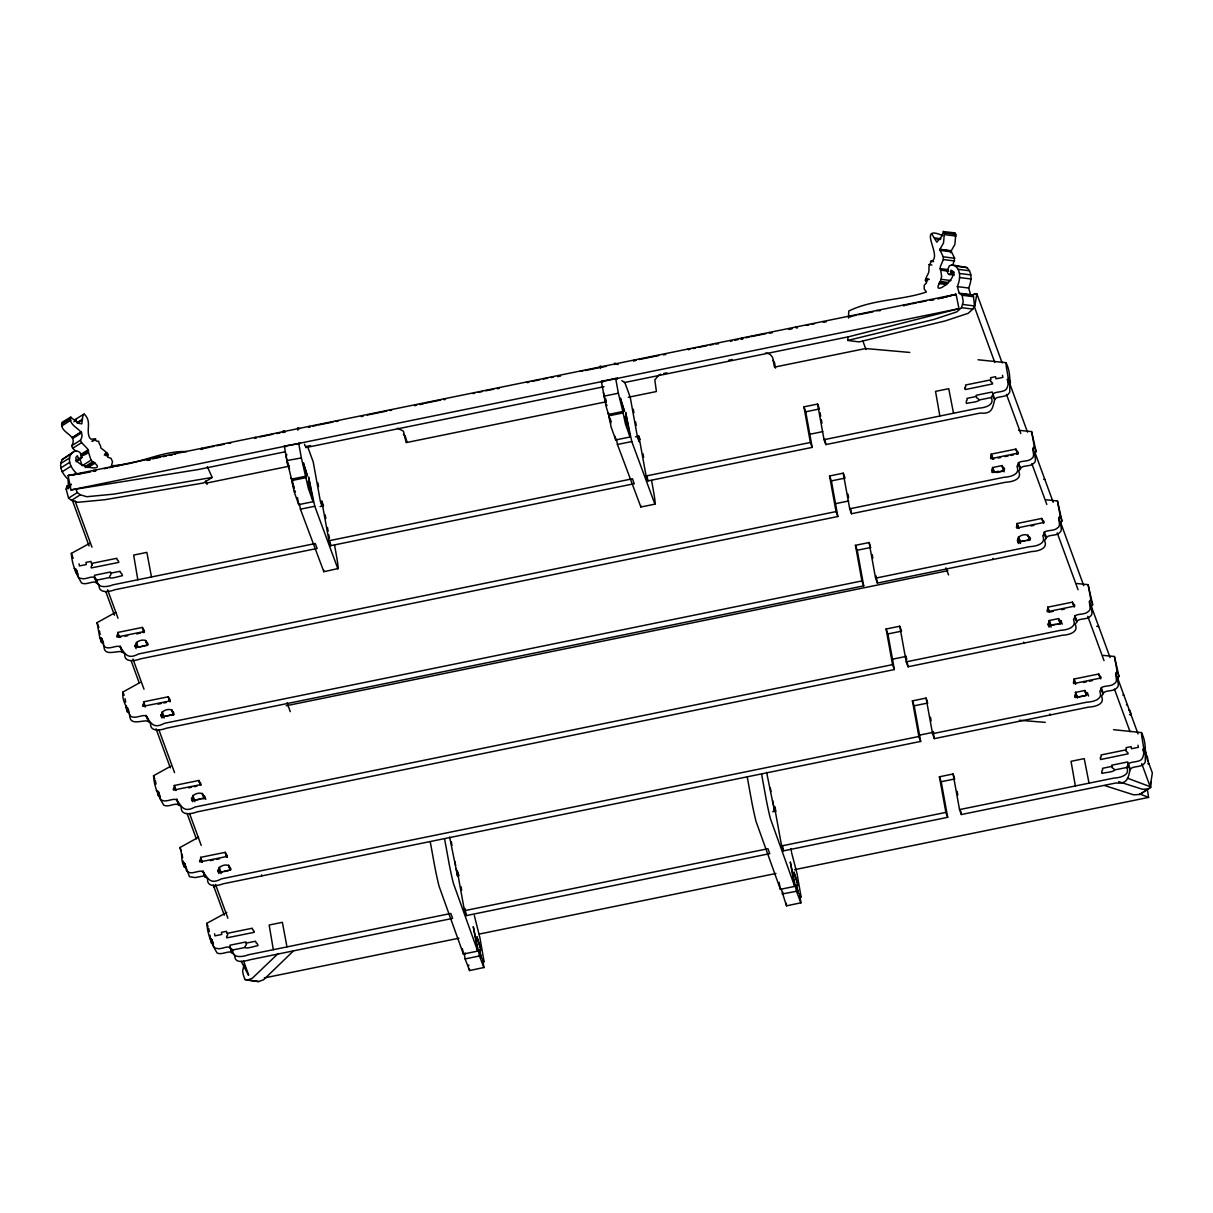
<?xml version="1.0" encoding="UTF-8"?>
<svg xmlns="http://www.w3.org/2000/svg" width="1213" height="1213" viewBox="0 0 1213 1213"><rect width="100%" height="100%" fill="white"/><g stroke="black" fill="none" stroke-linecap="round" stroke-linejoin="round"><path stroke-width="1.5" d="M80.892 456.043C97.025 451.615 82.681 446.915 80.483 440.183C87.336 428.886 68.716 428.432 70.551 417.454C72.856 418.03 77.799 424.414 81.878 423.792C82.014 421.518 82.575 410.358 85.926 416.014C91.111 422.761 86.138 430.221 89.489 437.529L90.869 439.121C96.919 438.014 94.326 441.941 98.769 441.259C98.617 444.337 100.922 444.398 100.77 447.84C103.363 450.144 103.575 449.659 108.26 454.329L107.699 457.195L111.05 458.378L112.551 461.835L111.384 465.64C136.538 465.792 161.223 450.326 186.832 451.615M942.683 235.595C915.785 223.768 943.244 256.413 931.326 261.356C930.629 263.342 928.976 264.646 928.961 267.739C929.294 274.411 927.551 273.213 925.201 280.324L926.611 282.765L924.261 285.116L924.17 288.906L926.383 292.015C901.577 300.445 872.86 299.156 848.736 311.059L848.494 318.033M479.544 951.295L481.485 957.982L479.271 949.567L479.56 951.159M847.872 337.123L847.766 340.444L933.965 319.428L956.83 311.862L961.484 307.677L963.228 301.719L962.167 295.244L959.225 293.182L957.345 286.586C960.014 280.051 961.393 271.348 955.51 266.117L952.023 264.874L949.339 265.799L947.201 270.908L947.762 273.425L949.37 274.502L954.237 275.124M847.766 340.444L859.107 341.899L945.321 320.884L968.186 313.303L972.841 309.118L974.494 305.949L973.523 296.7L972.614 295.305L961.257 293.849M1018.708 538.39L1018.693 538.511A8.173 7.627 -20.1 0 0 1018.041 539.133L1017.692 541.407A4.716 4.397 -20.1 0 0 1018.086 541.908C1020.724 540.862 1036.129 540.452 1028.23 536.313C1026.653 532.204 1012.218 536.646 1020.497 543.439M1060.511 623.967L1058.615 618.615L1049.215 620.525L1049.351 622.208A8.173 7.627 -20.1 0 0 1048.699 622.83L1048.35 625.104A4.716 4.397 -20.1 0 0 1048.745 625.605L1055.31 624.255M70.945 416.908L61.999 422.397C58.952 433.602 78.739 434.36 71.703 445.747L72.659 448.294L76.131 451.403M994.038 472.433L992.568 467.566L1002.105 465.565L1003.909 470.492L1000.922 471.099M1076.871 697.339L1075.537 692.38L1084.938 690.47L1086.151 693.745M931.584 233.654L936.8 242.175L941.743 236.353L943.487 231.425L944.411 232.941L943.517 242.964L939.772 249.605L943.274 256.807L943.335 259.537L940.211 266.981L941.652 276.352L940.378 281.477C929.81 298.55 958.467 278.854 952.493 270.969L950.931 270.135L950.977 273.577L949.37 274.502M943.38 231.562L954.843 232.881L955.768 234.397L954.874 244.419L951.128 251.046L954.631 258.263L952.872 265.177M1104.709 785.569L1133.746 794.864L1139.78 794.439L1150.788 787.267L1150.652 781.748M119.086 637.416L117.722 632.458L142.437 627.424L143.634 630.699M144.953 706.77L143.589 701.811L168.289 696.778L170.093 701.705M175.612 790.467L174.247 785.508L198.947 780.459L200.752 785.387M201.919 862.322L200.57 857.364L225.269 852.33L227.074 857.257M976.45 396.439L967.034 398.364L967.17 400.032A8.173 7.627 -20.1 0 0 966.518 400.669L966.17 402.943A4.716 4.397 -20.1 0 0 966.564 403.444C969.035 402.398 984.683 401.973 976.708 397.834L976.162 395.286L992.234 391.996L992.446 393.179M1111.942 766.373L1102.541 768.299L1102.662 769.967A8.173 7.627 -20.1 0 0 1102.026 770.604L1101.677 772.878A4.716 4.397 -20.1 0 0 1102.071 773.378C1104.694 772.317 1120.099 771.908 1112.2 767.768L1111.669 765.221L1127.726 761.931L1127.938 763.113M1127.393 778.155L1150.182 786.691L1152.35 772.969L1145.193 753.44M465.064 958.725L469.567 970.552L469.34 968.565M469.567 970.552L483.911 967.504L482.547 958.649L483.972 962.152L483.987 961.136L479.969 938.104L474.328 915.481M791.649 852.83L796.971 873.39L801.005 896.422L800.974 897.438L799.549 893.936L800.929 902.79L786.57 905.838L786.251 903.2M952.023 264.874L966.867 267.573C972.75 272.804 971.355 281.507 968.687 288.042L970.582 294.638L972.614 295.305M909.75 352.437L865.627 348.525L774.44 367.13L772.924 358.79A7.975 7.445 -20.1 0 0 772.378 357.062L770.316 354.605A9.643 9.007 -20.1 0 0 768.269 353.574A9.264 8.658 -20.1 0 0 765.57 353.028M1045.242 722.372L1019.466 720.264M207.347 466.671L212.169 477.437L203.39 483.001L104.849 499.711L77.966 502.288L71.506 500.363L68.565 498.134L66.154 489.173L66.579 487.505L70.976 484.73M136.569 643.709C130.67 650.623 145.105 645.013 147.941 644.922A4.716 4.397 -20.1 0 0 148.138 644.3L147.304 642.465A7.945 7.414 -20.1 0 0 146.197 641.995C146.53 637.704 130.989 641.268 137.782 646.999M162.436 713.062C156.462 719.991 171.124 714.321 173.808 714.275A4.716 4.397 -20.1 0 0 173.99 713.653L173.171 711.819A7.945 7.414 -20.1 0 0 172.049 711.349C171.973 706.754 155.461 711.227 164.24 717.99M193.094 796.759C187.181 803.658 201.631 798.063 204.451 797.972A4.716 4.397 -20.1 0 0 204.648 797.35L203.814 795.516A7.945 7.414 -20.1 0 0 202.707 795.046C202.632 790.436 186.12 794.924 194.899 801.687M219.401 868.614C213.503 875.528 227.953 869.918 230.773 869.827A4.716 4.397 -20.1 0 0 230.97 869.205L230.136 867.371A7.945 7.414 -20.1 0 0 229.03 866.901C228.939 862.291 212.442 866.779 221.206 873.542M286.753 454.375L286.329 456.285A7.975 7.445 -20.1 0 0 286.42 458.105M308.072 482.986L310.058 489.991L307.829 481.5L308.102 482.986M610.291 418.561L610.746 421.715M954.404 233.927L954.843 232.881M66.579 487.505L68.474 486.034L68.004 479.15C62.712 474.344 58.057 466.414 62.288 459.484L74.281 451.297L77.435 451.039L80.013 452.434L81.953 457.422L76.267 461.865M76.783 473.586C71.491 468.779 66.836 460.849 71.067 453.92L74.281 451.297M73.978 421.881L75.358 419.455L84.258 413.86M1015.918 449.098L1016.358 450.705A5.944 5.549 -20.1 0 1 1016.994 450.933L1018.101 452.1A8.218 7.672 -20.1 0 1 1018.253 453.04L990.809 458.711A7.612 7.096 -20.1 0 1 990.596 457.862L990.9 456.315A3.942 3.684 -20.1 0 1 991.415 455.77L991.218 454.132L1015.918 449.098L1017.798 454.238M1017.343 524.971L1017.282 525.123A3.942 3.684 -20.1 0 0 1016.767 525.669L1016.464 527.215A7.612 7.096 -20.1 0 0 1016.676 528.064L1044.105 522.394A8.218 7.672 -20.1 0 0 1043.968 521.454L1042.862 520.286A5.944 5.549 -20.1 0 0 1042.225 520.059L1041.785 518.451L1017.07 523.5L1018.48 528.413M1048.002 608.668L1047.926 608.82A3.942 3.684 -20.1 0 0 1047.426 609.366L1047.107 610.912A7.612 7.096 -20.1 0 0 1047.319 611.746L1074.763 606.091A8.218 7.672 -20.1 0 0 1074.627 605.135L1073.505 603.983A5.944 5.549 -20.1 0 0 1072.868 603.756L1072.428 602.148L1047.729 607.182L1049.139 612.11M1098.751 674.003L1099.19 675.611A5.944 5.549 -20.1 0 1 1099.827 675.838L1100.934 676.99A8.218 7.672 -20.1 0 1 1101.086 677.946L1073.641 683.616A7.612 7.096 -20.1 0 1 1073.429 682.767L1073.732 681.221A3.942 3.684 -20.1 0 1 1074.248 680.675L1074.051 679.037L1098.751 674.003L1100.555 678.931M299.49 503.941L300.46 509.339L323.75 571.444A23.335 1.334 78.5 0 0 323.765 570.277M323.568 571.808L338.093 568.518A23.335 1.334 78.5 0 0 337.608 562.832A23.123 1.319 78.5 0 0 336.471 555.736L334.576 545.198M640.57 507.079L654.914 504.153L631.776 441.547L617.447 444.474L640.767 506.731A23.335 1.334 78.5 0 0 640.767 505.563M654.914 504.153L655.096 503.804A23.335 1.334 78.5 0 0 654.626 498.118A23.123 1.319 78.5 0 0 653.489 491.022L651.578 480.484M635.445 436.847L638.872 436.149L646.104 475.996L647.909 480.924L812.194 447.385L810.375 442.472L803.916 406.855L817.577 404.065L824.052 439.682L825.856 444.595L980.256 413.072C992.931 414.376 992.507 407.113 994.721 399.638C987.427 389.616 1001.908 393.998 1006.305 389.267C1010.975 381.989 1006.017 370.662 1006.002 362.657L978.042 359.761M994.721 399.638C996.449 395.438 1006.547 398.228 1009.398 392.724A4.564 4.261 -20.1 0 0 1009.807 391.572C1009.565 381.898 1011.066 372.649 1006.002 362.657M124.696 654.504C124.317 663.026 135.644 660.812 140.374 658.886L837.849 516.511L836.045 511.583L829.571 475.966L843.232 473.176L849.707 508.793L851.511 513.721L1005.911 482.183C1011.111 482.031 1022.225 479.726 1018.935 471.948A5.307 4.958 -20.1 0 1 1018.859 471.084L1020.391 468.749C1012.961 458.62 1026.835 463.139 1031.323 458.832C1036.554 456.346 1030.55 449.326 1034.295 446.49L1031.596 431.585L1018.632 430.297M1020.391 468.749C1021.68 464.806 1030.368 467.096 1033.779 463.305C1037.979 460.44 1032.475 454.117 1036.114 451.418L1031.596 431.585M140.056 682.54L122.922 692.017C121.846 702.418 127.608 706.557 129.442 715.003A4.564 4.261 -20.1 0 0 130.231 715.913C136.402 720.916 148.183 709.059 148.077 721.462L150.321 723.039A5.307 4.958 -20.1 0 1 150.548 723.873C150.185 732.379 161.511 730.165 166.226 728.24L863.717 585.864L861.912 580.936L855.438 545.319L869.099 542.529L875.574 578.146L877.378 583.074L1031.778 551.536C1036.963 551.399 1048.093 549.08 1044.787 541.301A5.307 4.958 -20.1 0 1 1044.711 540.437L1046.243 538.102C1038.828 527.989 1052.687 532.492 1057.175 528.186C1062.406 525.699 1056.417 518.679 1060.162 515.843L1057.448 500.939L1046.349 499.832M1046.243 538.102C1047.547 534.16 1056.235 536.449 1059.646 532.659C1063.831 529.793 1058.327 523.47 1061.966 520.771L1057.448 500.939M180.555 806.054L180.98 806.721A5.307 4.958 -20.1 0 1 181.207 807.555C180.843 816.061 192.17 813.862 196.885 811.937L894.36 669.561L892.556 664.633L886.096 629.016L899.758 626.226L906.232 661.843L908.037 666.771L1062.436 635.233C1067.622 635.081 1078.736 632.777 1075.446 624.998A5.307 4.958 -20.1 0 1 1075.37 624.134L1076.901 621.799C1069.487 611.67 1083.345 616.174 1087.834 611.868C1093.065 609.396 1087.06 602.376 1090.821 599.525L1088.106 584.636L1077.008 583.529M1076.901 621.799C1078.205 617.857 1086.893 620.146 1090.29 616.356C1094.49 613.475 1088.986 607.167 1092.625 604.453L1088.106 584.636M207.393 878.849A5.307 4.958 -20.1 0 1 207.529 879.41C207.165 887.916 218.476 885.717 223.207 883.792L920.682 741.416L918.878 736.488L912.403 700.871L926.08 698.082L932.554 733.698L934.359 738.626L1088.743 707.088C1093.944 706.936 1105.058 704.632 1101.768 696.853A5.307 4.958 -20.1 0 1 1101.692 695.989L1103.224 693.654C1095.809 683.526 1109.668 688.044 1114.156 683.723C1119.387 681.251 1113.382 674.231 1117.143 671.396L1114.429 656.491L1103.314 655.384M1103.224 693.654C1104.512 689.712 1113.2 692.001 1116.612 688.211C1120.812 685.345 1115.308 679.022 1118.947 676.308L1114.429 656.491M775.577 809.374L774.364 806.084L781.612 845.931L783.416 850.859L947.687 817.319L945.882 812.392L939.408 776.79L953.069 774L959.544 809.602L961.348 814.53L1115.748 783.007C1128.424 784.311 1128.014 777.048 1130.228 769.573C1122.935 759.55 1137.4 763.932 1141.812 759.202C1146.482 751.924 1141.524 740.597 1141.494 732.591L1113.534 729.68M1130.228 769.573C1131.941 765.373 1142.04 768.163 1144.89 762.659A4.564 4.261 -20.1 0 0 1145.315 761.506C1145.072 751.833 1146.558 742.568 1141.494 732.591M939.848 249.272L951.204 250.727M1128.909 710.348L1129.515 709.757L1130.895 713.396M992.916 394.71L991.385 397.045A5.307 4.958 -20.1 0 0 991.461 397.909C994.751 405.688 983.637 407.993 978.451 408.144L824.052 439.682M1018.586 463.821L1017.055 466.156A5.307 4.958 -20.1 0 0 1017.131 467.02C1020.421 474.799 1009.307 477.118 1004.106 477.255L849.707 508.793M1044.438 533.174L1042.907 535.509A5.307 4.958 -20.1 0 0 1042.983 536.373C1046.288 544.152 1035.159 546.472 1029.973 546.608L875.574 578.146M1075.097 616.871L1073.566 619.206A5.307 4.958 -20.1 0 0 1073.641 620.07C1076.932 627.849 1065.818 630.154 1060.632 630.305L906.232 661.843M1101.419 688.726L1099.888 691.061A5.307 4.958 -20.1 0 0 1099.964 691.926C1103.254 699.704 1092.14 702.009 1086.939 702.16L932.554 733.698M1128.424 764.645L1126.892 766.98A5.307 4.958 -20.1 0 0 1126.968 767.844C1130.258 775.623 1119.129 777.927 1113.943 778.079L959.544 809.602M278.202 953.479L252.304 978.269L247.225 980.119L244.859 979.452L243.161 974.251L242.63 970.961L244.162 964.502M293.44 950.916L263.661 979.725L258.581 981.575L247.225 980.119M1139.78 794.439L1150.788 787.267M992.568 467.566C989.308 476.997 1011.415 470.356 1002.363 466.96L1002.105 465.565M1077.341 698.097L1077.341 697.308L1086.287 695.489M61.605 424.171L70.384 418.606M61.924 425.854L70.703 420.289M76.813 422.776L82.666 419.061M77.541 423.064L81.923 420.274M72.492 437.347L81.271 431.783M72.689 437.62L81.468 432.055M72.916 438.333L81.696 432.768M71.703 445.747L80.483 440.183M72.659 448.294L81.438 442.745M62.288 459.484L71.067 453.92M91.809 441.244L95.675 438.833M92.673 441.168L95.6 439.318M60.65 463.578L69.429 458.029M80.953 454.375L88.261 449.75M60.832 467.93L69.611 462.365M81.119 455.406L88.443 450.781M75.706 460.758L78.633 458.893L80.665 459.075M77.571 460.197L81.953 457.422M62.151 471.796L70.93 466.232M78.633 458.893L77.389 455.709L76.07 457.134C73.22 467.232 110.004 473.009 92.734 461.759L91.036 460.136L82.257 465.701L79.482 458.074M85.41 466.399L92.734 461.759M104.318 455.072L107.244 453.222M85.168 467.657L93.947 462.092M87.912 467.611L95.236 462.972M68.474 486.034L71.4 484.184M67.655 487.186L70.581 485.336M66.154 489.173L70.536 486.383M68.565 498.134L77.344 492.584L80.285 494.798L86.745 496.724L113.628 494.146L212.169 477.437M71.506 500.363L80.285 494.798M99.769 637.598L101.847 638.508L103.651 643.436L101.574 642.526L99.769 637.598L97.055 622.663L115.751 612.322M179.979 805.735L178.736 805.159C175.946 802.005 168.44 807.828 163.725 805.159C158.645 796.38 154.172 787.146 153.566 775.714L170.715 766.222M186.211 868.114C179.858 864.46 183.072 853.118 179.888 847.569L198.583 837.228M98.799 584.56L96.555 582.998C93.765 579.844 86.259 585.667 81.544 582.998C76.434 574.174 71.961 564.879 71.355 553.371L89.656 543.394M214.004 887.067L214.959 886.536M234.67 956.147L234.534 955.328A5.307 4.958 -20.1 0 0 234.291 954.495L232.062 952.933C229.272 949.779 221.752 955.601 217.036 952.933C211.926 944.108 207.468 934.814 206.862 923.305L226.831 912.419M95.039 470.871L93.325 471.387M903.609 305.873L904.519 305.54L903.458 305.039M75.358 419.455L76.374 420.517M203.178 448.765L201.57 448.34M636.173 360.246L633.52 361.08M797.168 327.495L796.153 327.828M202.783 448.901L200.858 449.447M95.054 470.856L96.009 470.523M741.734 338.958L742.947 338.533L741.947 338.033M849.676 316.942L851.01 316.532M149.942 459.56L147.061 460.424M582.649 371.239L580.39 370.996M527.746 382.58L529.035 382.156M688.468 349.693L689.954 349.253M254.685 438.424L256.504 437.832L255.397 437.362M308.542 427.446L309.952 427.037M361.338 416.666L363.218 416.12M473.04 393.603L474.753 393.148M942.304 297.807L956.087 294.304L958.983 308.648L848.66 336.759L624.422 382.535M937.816 298.959L956.087 294.304L68.095 475.587L70.991 489.931L198.174 469.552L285.282 451.767M969.46 295.517L976.814 293.713L1002.165 362.945M969.657 295.472L976.814 293.713L974.645 307.435L994.796 362.46M732.152 340.838L730.575 341.399M414.588 405.688L416.711 405.203M852.39 316.093L856.317 315.183M204.891 448.279L209.773 447.188M420.138 404.338L422.958 403.686M906.217 305.07L910.25 304.16M313.015 426.142L316.608 425.369M745.798 337.775L749.316 337.017M367.19 415.073L386.735 411.071M585.227 370.572L601.36 367.221M788.95 329.466L792.044 328.799M152.747 458.848L160.055 457.286M259.779 436.998L272.804 434.269M478.256 392.36L482.41 391.481M639.069 359.548L658.644 355.561M692.82 348.586L695.64 347.979M532.022 381.413L539.921 379.73M104.121 468.718L107.335 468.051M211.229 446.884L214.155 446.278M858.167 314.789L873.087 311.786M911.858 303.826L916.679 302.825M424.368 403.353L440.637 400.078M806.478 325.357L808.98 324.841M998.799 471.205L992.234 472.554A4.716 4.397 -20.1 0 1 991.84 472.054L992.189 469.78A8.173 7.627 -20.1 0 1 992.841 469.158M318.397 424.975L332.984 422.048M419.865 404.566L423.019 403.914M734.669 340.292L738.383 339.534M751.074 336.638L766.04 333.636M205.876 483.214L287.936 466.459L284.342 446.066L300.384 443.367M609.29 415.801L608.274 413.026L611.125 426.991L615.734 439.91L630.078 436.983L625.453 424.065L622.845 411.495L608.517 414.421L606.015 406.158L601.345 381.352L615.673 378.426L617.462 378.972L617.22 377.789M70.991 489.931L958.983 308.648M306.98 446.323L310.483 445.611M663.632 373.513L666.968 372.831M728.786 360.216L732.258 359.503M305.661 447.612L604.029 386.704M292.788 481.895L291.272 477.755L294.122 491.705L298.732 504.623L313.075 501.697L308.314 488.263L301.37 457.938L286.981 460.546M622.845 411.495L618.372 393.224L604.029 396.151L605.681 400.654M606.212 401.776L406.128 442.624L403.444 431.191L398.349 428.492A9.37 8.749 -20.1 0 0 397.409 428.341M628.289 397.273L656.4 391.541L654.823 379.866L658.614 375.363A9.37 8.749 -20.1 0 1 660.721 374.241M305.843 476.224L291.514 479.15L287.026 460.864L289.24 466.884M291.757 480.545L306.101 477.619M608.759 415.832L623.103 412.905M300.43 509.187L314.774 506.261L337.911 568.882M320.111 506.518L323.537 505.821L321.733 500.893L328.966 540.74L330.77 545.668L634.247 483.714L632.443 478.786L328.966 540.74M803.916 406.855L805.72 411.783L819.382 408.993L817.577 404.065M110.656 573.203L120.072 571.278L120.527 572.885A8.173 7.627 -20.1 0 1 121.345 573.218L122.468 575.189A4.716 4.397 -20.1 0 1 122.27 575.796C119.45 575.902 105 581.497 110.914 574.598L110.504 572.005L94.447 575.28L94.659 576.463M809.814 434.269L822.778 431.616M97.419 580.011L109.17 577.615M979.361 399.956L991.127 397.561M99.026 585.394C98.662 593.9 109.989 591.701 114.704 589.776L317.109 548.458L315.304 543.53L112.9 584.848C108.184 586.774 96.858 588.972 97.222 580.466A5.307 4.958 -20.1 0 0 96.995 579.632L94.75 578.07C92.4 574.901 85.532 580.193 81.18 578.449C75.282 578.374 79.239 569.109 74.114 568.488M646.104 475.996L810.375 442.472M829.571 475.966L831.375 480.894L845.052 478.104L843.232 473.176M120.8 637.128L119.526 637.386L117.722 632.458M125.03 636.264L127.668 635.733M136.614 633.899L140.481 633.11M143.21 632.564L144.241 632.352M994.054 458.848L993.022 459.06L991.218 454.132M998.072 458.029L1000.649 457.513M1005.092 456.604L1008.094 455.982M1010.914 455.406L1013.552 454.875M1016.449 454.284L1017.722 454.026M835.681 503.622L848.645 500.984M138.585 647.151L147.38 645.346L145.727 640.388M836.045 511.583L138.57 653.959C127.441 659.963 124.984 653.534 120.421 647.181C117.358 643.951 109.064 650.547 104.379 646.559A4.564 4.261 -20.1 0 1 103.59 645.634L101.847 638.508M855.438 545.319L857.242 550.247L870.904 547.457M158.024 704.162L160.995 703.555M163.77 702.994L166.333 702.463M1030.959 525.957L1033.946 525.35M165.514 716.277L170.29 715.306M171.73 715.018L173.626 715.124M1021.028 541.635L1025.121 540.786M1026.774 540.452L1029.852 540.27M861.912 580.936L164.422 723.312C153.141 729.468 150.988 722.705 146.273 716.549M286.223 705.754L947.808 570.686M886.096 629.016L887.901 633.944L901.562 631.154L899.758 626.226M188.682 787.859L191.639 787.252M194.414 786.691L196.991 786.16M1050.564 611.898L1053.293 611.352M1061.618 609.654L1064.605 609.032M196.172 799.974L200.949 799.003M202.374 798.7L204.269 798.806M1051.686 625.317L1060.42 623.527M892.662 659.175L905.611 656.521M892.556 664.633L195.081 807.009C183.8 813.165 181.632 806.402 176.931 800.231C173.868 797.002 165.575 803.597 160.889 799.594A4.564 4.261 -20.1 0 1 160.101 798.685L158.357 791.558L156.28 790.649M912.403 700.871L914.208 705.799L927.884 703.009M210.501 860.639L213.503 860.017M216.475 859.41L219.447 858.804M1083.482 682.419L1086.454 681.812M1089.426 681.206L1092.413 680.584M219.159 867.219L220.963 872.147L222.495 871.829M223.965 871.525L228.696 870.57M919.06 735.214L933.646 732.227M918.878 736.488L221.403 878.864C210.122 885.02 207.954 878.257 203.253 872.086C200.19 868.857 191.897 875.452 187.211 871.45A4.564 4.261 -20.1 0 1 186.423 870.54L184.679 863.413L182.602 862.504M772.757 811.709L776.168 811.012M939.408 776.79L941.212 781.718L954.874 778.928M246.163 943.123L255.564 941.212L256.034 942.819A8.173 7.627 -20.1 0 1 256.853 943.138L257.975 945.124A4.716 4.397 -20.1 0 1 257.778 945.731C254.942 945.837 240.508 951.432 246.406 944.533L246.012 941.94L229.939 945.215L230.167 946.398M232.911 949.946L244.677 947.55M1114.868 769.891L1126.634 767.495M464.473 910.675L767.95 848.721L769.755 853.649L466.277 915.603L464.473 910.675L457.225 870.828L459.03 875.756M781.612 845.931L945.882 812.392M264.313 977.936L458.969 938.195M479.347 934.04L775.971 873.481M794.515 869.691L1148.59 797.411L1147.346 789.375M430.297 842.004L434.603 865.703A23.123 1.319 78.5 0 0 437.271 878.682A23.335 1.334 78.5 0 0 439.045 886.172L463.381 954.04L477.71 951.113L473.267 926.641L479.469 955.98L483.896 967.625M800.898 902.912L796.471 891.267L790.27 861.927L794.712 886.4L780.384 889.326L756.048 821.459A23.335 1.334 78.5 0 1 754.274 813.968A23.123 1.319 78.5 0 1 751.605 800.989L747.299 777.275M479.469 955.98L465.125 958.907L464.17 953.63M796.471 891.267L782.067 894.011M698.445 347.373L707.27 345.584M216.748 445.747L224.026 444.307M1057.296 623.846C1060.389 624.816 1063.846 620.48 1058.888 619.995L1058.615 618.615M108.958 467.718L113.84 466.747M811.588 324.311L814.545 323.719M543.227 379.062L547.457 378.229M163.179 456.664L166.302 456.043M1075.673 694.063A8.173 7.627 -20.1 0 0 1075.021 694.685L1074.673 696.959A4.716 4.397 -20.1 0 0 1075.067 697.46C1077.705 696.414 1093.11 696.004 1085.195 691.865L1084.938 690.47M918.286 302.492L926.474 300.869M485.7 390.798L493.782 389.221M276.412 433.572L280.051 432.859M710.075 345.053L712.88 344.507M557.601 376.621L560.482 376.091M115.462 466.414L119.738 465.625M740.749 339.064L742.765 338.715M602.876 366.948L605.924 366.402M169.411 455.406L172.276 454.905M84 473.04L68.095 475.587L90.55 471.993M551.187 377.546L553.249 377.228M824.173 322.082L826.25 321.763M933.752 299.808L930.098 300.233M880.016 310.786L876.499 310.543M336.137 421.487L338.033 421.245M389.934 410.51L391.572 410.312M443.655 399.608L445.398 399.411M716.716 343.992L718.49 343.749M663.344 354.848L665.694 354.53M770.437 332.984L772.332 332.741M497.178 388.66L498.968 388.448M282.705 432.435L285.161 432.162M230.697 443.276L228.499 442.836M1148.559 788.875L1142.525 789.299L1118.613 781.657M234.791 956.754C235.504 964.244 246.057 960.802 250.196 959.71L452.616 918.393L450.811 913.465L248.392 954.783C243.677 956.708 232.35 958.907 232.729 950.401A5.307 4.958 -20.1 0 0 232.487 949.567L230.258 948.005C227.892 944.836 221.039 950.128 216.672 948.384C210.774 948.308 214.746 939.044 209.606 938.422M124.348 653.413L122.225 652.109C118.358 649.516 102.847 657.977 104.091 645.225M148.077 721.462C144.211 718.869 128.699 727.345 129.943 714.578M1043.68 479.302L1044.833 479.423M1096.719 626.302L1098.705 626.499M1122.783 695.049L1123.845 695.155M1126.437 704.859L1127.438 704.965M1129.439 714.593L1131.032 714.76M1147.786 763.674L1148.984 763.796M944.411 232.941L955.768 234.397M944.7 234.625L956.056 236.08M934.495 237.93L940.985 238.764M935.511 238.779L940.378 239.401M939.772 249.605L951.128 251.046M939.832 250.348L951.174 251.804M943.274 256.807L954.631 258.263M943.335 259.537L954.692 260.992M930.386 261.189L933.631 261.599M955.51 266.117L966.867 267.573M928.658 264.601L931.902 265.01M958.209 269.331L969.566 270.787M940.06 268.619L948.157 269.65M940.257 269.635L948.369 270.681M940.651 270.15L948.763 271.181M951.144 271.864L954.388 272.273M959.498 273.456L970.855 274.911M950.977 273.577L954.222 273.986M959.695 277.55L971.052 279.005M941.227 279.324L950.962 280.567M925.671 278.899L929.325 279.308M940.378 281.477L948.475 282.508M939.484 282.235L947.596 283.281M938.726 283.539L946.837 284.585M957.345 286.586L968.687 288.042M959.225 293.182L970.582 294.638M960.271 293.955L971.628 295.411M962.167 295.244L973.523 296.7M963.152 304.508L974.494 305.949M961.484 307.677L972.841 309.118M244.859 979.452L258.581 981.575M125.636 706.967L127.441 711.879L129.23 712.577M601.345 381.352L603.119 381.898M284.342 446.066L286.116 446.627M1139.78 793.924L1148.59 797.411M618.16 364.567L614.673 363.096L614.688 364.522M602.406 366.887L600.253 365.992L600.496 368.434M299.747 428.674L297.594 427.78L297.837 430.221M284.752 431.328L283.251 430.706L283.357 432.162M930.326 299.566L931.736 300.218M849.555 316.047L850.798 316.623M822.626 321.551L823.854 322.112M795.698 327.04L797.426 327.828M768.845 332.544L769.77 332.969M714.942 343.537L715.731 343.901M688.059 349.01L689.105 349.496M634.217 360.018L635.294 360.504M526.548 381.989L527.791 382.565M497.633 387.887L498.877 388.463M443.806 398.88L445.065 399.456M389.98 409.873L391.056 410.373M336.122 420.866L337.169 421.336M309.254 426.354L310.043 426.718M282.295 431.873L283.554 432.45M174.642 453.829L175.536 454.238M147.698 459.333L149.79 460.303M120.739 464.837L121.816 465.337M93.917 470.326L95.539 471.069M203.253 872.086L205.058 877.014L206.877 877.924M403.444 434.375L405.248 436.119L407.052 442.184M169.35 698.673L170.169 699.992A7.612 7.096 -20.1 0 1 170.275 700.856L142.816 706.391A8.218 7.672 -20.1 0 1 142.603 705.466L143.24 703.949A5.944 5.549 -20.1 0 1 143.74 703.495M142.437 627.424L142.816 629.016A3.942 3.684 -20.1 0 1 143.483 629.32L144.317 630.639A7.612 7.096 -20.1 0 1 144.408 631.503L116.948 637.037A8.218 7.672 -20.1 0 1 116.751 636.112L117.373 634.596A5.944 5.549 -20.1 0 1 117.888 634.126M168.289 696.778L168.683 698.37A3.942 3.684 -20.1 0 1 169.35 698.673M198.947 780.459L199.341 782.067A3.942 3.684 -20.1 0 1 200.009 782.37L200.827 783.689A7.612 7.096 -20.1 0 1 200.933 784.553L173.459 790.088A8.218 7.672 -20.1 0 1 173.262 789.147L173.884 787.646A5.944 5.549 -20.1 0 1 174.399 787.176M225.269 852.33L225.648 853.922A3.942 3.684 -20.1 0 1 226.315 854.225L227.149 855.544A7.612 7.096 -20.1 0 1 227.24 856.408L199.781 861.943A8.218 7.672 -20.1 0 1 199.584 861.018L200.206 859.501A5.944 5.549 -20.1 0 1 200.721 859.031M773.106 360.382L774.182 361.99A7.975 7.445 -20.1 0 1 774.728 363.718L775.532 368.146M1144.617 750.771L1147.65 757.609L1147.71 761.324M786.464 905.777L781.172 888.917M91.036 460.136L88.215 451.418M68.671 488.596L66.973 485.625L68.095 488.672M248.483 975.282L241.205 961.318M146.151 641.889L147.395 645.286M76.237 490.037L77.344 492.584M615.795 440.061L615.097 436.392M298.792 504.775L297.458 497.588M608.82 416.029L610.73 421.199M291.817 480.742L293.091 484.199M782.673 892.177L782.976 893.011M1060.253 516.162L1062.057 521.074M1090.912 599.844L1092.716 604.771M1117.234 671.699L1119.038 676.627M1034.386 446.793L1036.19 451.721M1008.731 377.683L1010.535 382.611M1144.223 747.617L1146.027 752.545M1009.322 382.474L1027.517 432.162M1034.644 451.63L1053.202 502.288M1060.389 521.908L1083.74 585.636M1091.23 606.121L1110.092 657.598M1117.249 677.112L1138.052 733.926M1058.646 517.815L1060.45 522.742M1089.304 601.512L1091.109 606.439M1115.626 673.367L1117.431 678.294M1032.794 448.461L1034.598 453.389M1007.124 379.351L1008.928 384.263M1142.616 749.27L1144.42 754.198M1006.502 394.422L1020.8 433.466M1031.854 463.639L1046.804 504.472M1057.22 532.871L1078.023 589.67M1087.773 616.295L1104.027 660.66M1114.429 689.06L1130.031 731.666M1141.736 763.614L1150.182 786.691M1041.785 518.451L1043.589 523.379M1072.428 602.148L1074.233 607.076M1044.211 531.901L1046.015 536.813M1074.87 615.582L1076.674 620.51M1101.177 687.437L1102.981 692.365M1018.344 462.532L1020.148 467.46M992.689 393.421L994.493 398.349M1128.181 763.356L1129.985 768.284M1061.041 620.889L1062.254 624.179M1087.364 692.744L1088.577 696.035M1027.972 534.918L1029.776 539.846M1028.23 536.313L1029.428 539.588M1058.888 619.995L1060.086 623.285M1085.195 691.865L1086.408 695.14M1002.363 466.96L1004.167 471.887M1017.07 523.5L1018.89 528.413M1047.729 607.182L1049.533 612.11M1074.051 679.037L1075.855 683.965M1074.324 680.523L1075.446 683.965M991.491 455.618L992.689 458.908M991.415 455.77L992.613 459.06M1018.556 536.843L1020.36 541.756M1049.215 620.525L1051.019 625.453L1049.093 620.616M1075.537 692.38L1077.341 697.308M1018.435 536.919L1020.239 541.847M1075.4 692.471L1077.205 697.399M992.704 467.475L994.508 472.403M1049.351 622.208L1051.155 627.136M1017.313 540.21L1018.511 543.5M1047.971 623.907L1049.169 627.182M862.731 340.641L865.976 349.511M945.943 567.82L948.536 574.917M869.099 542.529L870.297 545.82M926.08 698.082L927.278 701.372M953.069 774L954.282 777.275M638.872 436.149L640.07 439.44M794.712 886.4L770.376 818.532A23.335 1.334 78.5 0 1 767.693 806.827A23.123 1.319 78.5 0 1 765.949 798.063L761.628 774.349M603.392 392.618L604.483 396.651M605.984 402.913L604.787 399.502M606.97 405.627L606.652 404.702M609.457 418.879L610.943 422.912M477.71 951.113L453.374 883.261A23.335 1.334 78.5 0 1 450.69 871.556A23.123 1.319 78.5 0 1 448.946 862.777L444.625 839.078M289.225 466.141L289.301 466.99M289.543 469.188L287.784 464.215M292.454 483.593L294.137 488.505M294.895 490.659L295.396 492.038M205.755 480.909L207.059 484.457M287.026 702.767L290.271 711.637M168.562 698.248L169.881 701.66M199.22 781.945L200.539 785.342M204.588 796.077L205.785 799.367M225.542 853.8L226.861 857.197M142.694 628.895L144.029 632.307M171.746 709.772L173.55 714.7M202.389 793.469L204.193 798.397L202.253 793.438M228.711 865.324L229.909 868.599M171.594 709.741L173.398 714.669M228.56 865.294L230.227 870.191M162.178 711.667L163.982 716.595M192.837 795.364L194.641 800.292M136.326 642.314L138.13 647.242M160.738 714.745L161.936 718.02M191.381 798.427L192.594 801.717M217.703 870.282L218.916 873.572M134.87 645.377L136.068 648.667M75.085 501.06L91.991 547.215M107.593 589.806L117.995 618.205M132.945 659.038L143.998 689.211M158.964 730.029L174.566 772.636M189.516 813.453L201.222 845.416M215.52 884.459L227.877 918.18M243.479 960.787L248.68 974.979M72.128 499.695L89.08 545.971M105.971 592.126L114.431 615.188M131.338 661.343L139.131 682.646M156.037 728.801L170.336 767.844M187.06 813.498L196.354 838.85M213.245 884.99L224.299 915.178M143.589 701.811L145.393 706.739M174.247 785.508L176.052 790.436M200.57 857.364L202.374 862.291M146.045 715.261L147.85 720.188M176.704 798.942L178.508 803.87M203.026 870.798L204.224 874.088M176.931 800.231L178.736 805.159M120.178 645.907L121.982 650.82M94.523 576.782L96.327 581.709M120.421 647.181L122.225 652.109M230.015 946.716L231.819 951.644M94.75 578.07L96.555 582.998M230.258 948.005L232.062 952.933M122.922 692.017L124.12 695.307M153.566 775.714L154.779 778.989M179.888 847.569L181.101 850.844M97.055 622.663L98.86 627.591M71.355 553.371L73.159 558.298M206.862 923.305L208.06 926.58M127.699 707.861L128.912 711.152M158.357 791.558L160.161 796.486M184.679 863.413L189.471 876.726L195.263 877.575L204.83 875.725L205.058 877.014M76.176 569.397L77.981 574.325M211.684 939.332L213.488 944.26M621.86 380.67L624.862 382.595L630.214 397.212L637.462 437.059L639.175 441.759L638.19 436.316M304.615 444.185L304.948 445.853L307.859 447.309L313.212 461.926L320.459 501.773L322.173 506.473L321.521 502.849M293.94 487.626L293.743 485.822M208.666 928.233L209.303 931.705M209.94 935.193L211.411 943.35M182.011 854.21L182.647 857.652M183.284 861.094L183.906 864.535M155.37 780.641L156.007 784.068M125.045 698.658L125.667 702.1M126.304 705.541L127.441 711.879M99.496 631.033L100.133 634.46M100.755 637.902L101.574 642.526M75.085 568.745L75.828 572.809M1137.991 745.237L1138.37 747.329L1131.486 748.739L1131.107 746.632L1126.089 747.663L1126.437 749.573M1076.219 619.085L1076.431 620.268M1045.561 535.403L1045.773 536.571M1089.031 783.158L1084.24 758.625L1071.034 761.309L1075.34 785.812M1019.693 466.05L1019.906 467.217M1002.499 375.302L1002.878 377.41L995.994 378.805L995.6 376.712L990.581 377.728L990.93 379.639M1049.973 713.941L1050.14 714.836M1023.666 642.086L1023.817 642.981M993.007 558.389L993.174 559.284M953.524 413.224L948.733 388.691L935.541 391.374L939.832 415.892M957.148 791.392L957.785 794.955M960.711 810.966L961.348 814.53M930.462 717.247L931.114 720.81M933.055 731.5L934.359 738.626M941.212 781.718L947.687 817.319M906.096 656.081L906.733 659.645M907.385 663.208L908.037 666.771M914.208 705.799L920.682 741.416M887.901 633.944L894.36 669.561M872.192 554.584L872.844 558.147M876.089 575.948L877.378 583.074M847.963 494.131L848.6 497.694M850.54 508.368L851.511 513.721M857.242 550.247L863.717 585.864M820.033 412.556L820.67 416.104M821.322 419.668L821.974 423.231M824.885 439.258L825.856 444.595M831.375 480.894L837.849 516.511M805.72 411.783L812.194 447.385M782.43 845.431L783.416 850.859M770.316 787.919L770.983 791.528M772.62 800.595L773.272 804.219M773.939 807.843L774.591 811.467L766.616 772.347M779.11 882.336L780.414 889.478M642.981 453.753L643.633 457.377M646.923 475.496L647.909 480.924M633.262 409.16L633.914 412.769M635.567 421.836L636.219 425.46M631.776 441.547L625.605 412.359L630.078 436.983M615.673 378.426L618.372 393.224M616.492 439.227L617.462 444.625M605.59 398.637L605.939 400.548M461.001 886.627L461.668 890.251M464.958 908.355L466.277 915.603M451.342 841.761L451.994 845.385M454.966 861.685L455.618 865.309M456.27 868.933L457.589 876.18L449.614 837.061M468.718 964.987L468.855 965.806M465.004 952.918L465.201 953.979M462.426 948.793L463.411 954.191M325.175 514.888L325.842 518.497M327.48 527.564L328.147 531.188M328.799 534.812L329.451 538.436M330.118 542.044L330.77 545.668M317.897 482.926L318.549 486.549M314.774 506.261L308.602 477.073L313.075 501.697M298.671 443.139L301.37 457.938M287.087 459.257L287.481 461.365M286.95 946.762L282.371 922.32L269.165 925.019L273.319 949.688M261.599 874.891L261.765 875.786M226.816 933.237L226.467 931.326L221.448 932.342L221.827 934.45L214.944 935.86L214.565 933.752M151.458 576.842L146.864 552.385L133.657 555.084L137.812 579.753M184.224 866.249L184.406 867.431M157.917 794.394L158.099 795.576M91.309 563.302L90.96 561.392L85.941 562.423L86.335 564.515L79.436 565.925L79.057 563.818M790.982 848.554L791.483 851.738M226.588 936.921L227.21 935.405A5.944 5.549 -20.1 0 1 227.726 934.95L227.559 933.282L252.259 928.233L252.653 929.825A3.942 3.684 -20.1 0 1 253.32 930.128L254.139 931.448A7.612 7.096 -20.1 0 1 254.245 932.312L226.786 937.861A8.218 7.672 -20.1 0 1 226.588 936.921M950.628 252.759L950.598 252.349A9.84 6.141 -82.7 0 1 950.719 250.985M73.098 437.393A9.84 6.929 57.6 0 1 73.341 437.848M926.035 279.248L926.156 281.022L927.308 281.037A4.033 2.517 -82.7 0 0 927.596 280.521L927.627 278.732L926.035 279.248M477.285 938.331L481.076 950.006L476.997 936.724L477.285 938.301M794.288 873.618L798.078 885.293L793.999 872.011L794.288 873.587M796.547 886.506L798.488 893.268L796.274 884.853L796.562 886.46M303.675 464.443L307.45 475.996L303.402 462.775L303.675 464.397M620.677 399.729L624.452 411.283L620.404 398.061L620.677 399.668M105.046 454.117L105.819 455.527A4.033 2.835 57.6 0 0 106.319 455.876C109.064 456.164 106.168 451.175 105.046 454.117M625.059 418.318L627.06 425.278L624.831 416.787L625.074 418.273M964.896 387.842L964.942 388.751A7.612 7.096 -20.1 0 0 965.139 389.585L992.583 383.93A8.218 7.672 -20.1 0 0 992.446 382.974L991.324 381.822A5.944 5.549 -20.1 0 0 990.687 381.595L990.263 379.972L965.548 385.021L965.745 386.659A3.942 3.684 -20.1 0 0 965.245 387.205L964.896 387.842M1100.403 757.761L1100.434 758.686A7.612 7.096 -20.1 0 0 1100.646 759.52L1128.09 753.849A8.218 7.672 -20.1 0 0 1127.938 752.909L1126.832 751.757A5.944 5.549 -20.1 0 0 1126.195 751.529L1125.755 749.907L1101.055 754.956L1101.252 756.594A3.942 3.684 -20.1 0 0 1100.737 757.139L1100.403 757.761M92.233 564.894L92.218 565.015A5.944 5.549 -20.1 0 0 91.718 565.47L91.081 566.987A8.218 7.672 -20.1 0 0 91.278 567.927L118.753 562.392A7.612 7.096 -20.1 0 0 118.647 561.528L117.828 560.209A3.942 3.684 -20.1 0 0 117.161 559.906L116.766 558.298L92.067 563.348L92.233 564.894"/></g></svg>
